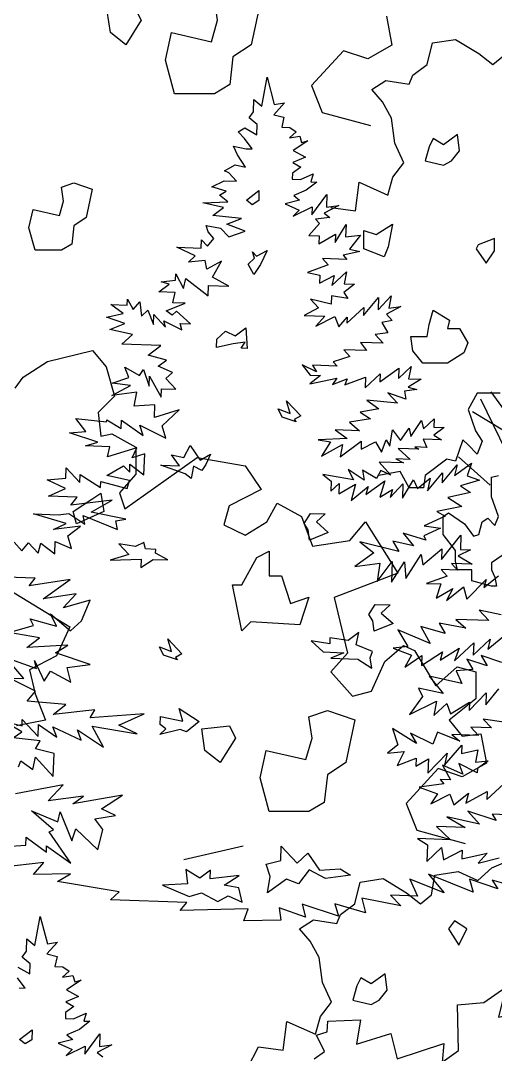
# Model space of a CAD drawing. Header units: inches. Extents: x -11 to 128, y 7 to 56.
# Drawn here: x 20.344 to 20.619, y 23.257 to 23.857 of the extents above; entities that cross this region are included whole.
import ezdxf

# ---------------------------------------------------------------- set-up
doc = ezdxf.new("R2010")
doc.units = ezdxf.units.IN
doc.header["$MEASUREMENT"] = 0
doc.layers.add('CAY', color=94, linetype='Continuous')
doc.layers.add('CAY-3', color=61, linetype='Continuous')
picture_1 = doc.add_image_def('image1.jpg', size_in_pixel=(1680, 1093))

# ---------------------------------------------------------------- blocks, each defined once
blk = doc.blocks.new('A$C76451831')
at = {"layer": 'CAY'}
for p, q in [((1479.9, 1929.8), (1538.3, 1944)), ((1538.3, 1944), (1555.9, 1922.7)), ((1448.6, 1909.2), (1479.9, 1929.8)), ((1555.9, 1922.7), (1566.6, 1885)), ((1438, 1895), (1448.6, 1909.2)), ((1566.6, 1885), (1545.3, 1863.8)), ((1545.3, 1863.8), (1548.9, 1833.1)), ((1548.9, 1833.1), (1563, 1836)), ((1563, 1836), (1594.3, 1818.9)), ((1594.3, 1818.9), (1594.3, 1784.1)), ((1580.1, 1739.3), (1673.3, 1805.4)), ((1673.3, 1805.4), (1735.8, 1794.7)), ((1735.8, 1794.7), (1756.4, 1764.1)), ((1594.3, 1784.1), (1573, 1759.9)), ((1573, 1759.9), (1580.1, 1739.3)), ((1756.4, 1764.1), (1715.1, 1742.8)), ((1715.1, 1742.8), (1708.1, 1718.6)), ((1763.5, 1722.2), (1777.1, 1746.4)), ((1777.1, 1746.4), (1808.3, 1729.3)), ((1808.3, 1729.3), (1822.5, 1690.9)), ((1708.1, 1718.6), (1735.8, 1705.1)), ((1735.8, 1705.1), (1763.5, 1722.2)), ((1870.8, 1698), (1891.4, 1722.2)), ((1891.4, 1722.2), (1933.3, 1656.1)), ((1822.5, 1690.9), (1870.8, 1698)), ((1933.3, 1656.1), (1850.8, 1624.3)), ((1850.8, 1624.3), (1867.9, 1552.3)), ((1867.9, 1552.3), (1846.6, 1528.1)), ((1916.2, 1541.7), (1940.4, 1562.3)), ((1940.4, 1562.3), (1954.5, 1555.8)), ((1954.5, 1555.8), (1982.2, 1510.4)), ((1899.1, 1503.3), (1916.2, 1541.7)), ((1846.6, 1528.1), (1874.3, 1496.9)), ((1982.2, 1510.4), (2010, 1534.6)), ((2010, 1534.6), (2034.1, 1528.1)), ((2034.1, 1528.1), (2034.1, 1493.3)), ((1874.3, 1496.9), (1899.1, 1503.3)), ((2034.1, 1493.3), (1999.3, 1465.6)), ((1999.3, 1465.6), (2016.4, 1445)), ((2016.4, 1445), (2040.6, 1447.9)), ((2040.6, 1447.9), (2047.7, 1410.1)), ((2047.7, 1410.1), (2016.4, 1392.5)), ((1985.2, 1403.1), (1943.9, 1358.2)), ((2016.4, 1392.5), (1985.2, 1403.1)), ((1943.9, 1358.2), (1957.5, 1323.4)), ((1957.5, 1323.4), (2020, 1306.3)), ((1732.8, 1302.8), (1656.2, 1285.1)), ((4324.7, 1290.9), (4331.8, 1253.1)), ((4384.3, 1256.1), (4414.2, 1260.8)), ((4414.2, 1260.8), (4444.1, 1242.4)), ((4269.3, 1246.1), (4228, 1201.2)), ((4300.6, 1235.4), (4269.3, 1246.1)), ((4331.8, 1253.1), (4300.6, 1235.4)), ((4377.3, 1228.2), (4384.3, 1256.1)), ((4444.1, 1242.4), (4462.6, 1228.2)), ((4462.6, 1228.2), (4476.7, 1240)), ((4358.8, 1214.4), (4377.3, 1228.2)), ((4305.7, 1196), (4324.2, 1207.4)), ((4324.2, 1207.4), (4354.1, 1203)), ((4354.1, 1203), (4358.8, 1214.4)), ((4228, 1201.2), (4241.6, 1166.4)), ((4319.5, 1179.8), (4305.7, 1196)), ((4331.3, 1159), (4319.5, 1179.8)), ((4241.6, 1166.4), (4304.1, 1149.3)), ((4335.6, 1126.7), (4331.3, 1159)), ((4347.4, 1101.2), (4335.6, 1126.7)), ((4333.2, 1082.7), (4347.4, 1101.2)), ((4284.9, 1039.1), (4289.6, 1076)), ((4289.6, 1076), (4326.6, 1059.5)), ((4326.6, 1059.5), (4333.2, 1082.7)), ((4252.7, 1043.4), (4284.9, 1039.1)), ((4442.1, 803.1), (4430.3, 782.3)), ((4472, 803.1), (4442.1, 803.1)), ((4547.7, 684.5), (4460.2, 805.1)), ((4522.3, 639.8), (4446.8, 795.6)), ((4430.3, 782.3), (4439.8, 754.7)), ((4507, 736.3), (4436.2, 779.1)), ((4439.8, 754.7), (4448.8, 741)), ((4423.7, 742.9), (4414.2, 715.4)), ((4430.3, 736.3), (4423.7, 742.9)), ((4442.1, 724.5), (4430.3, 736.3)), ((4448.8, 741), (4442.1, 724.5)), ((4402.8, 717.8), (4374.9, 696.9)), ((4414.2, 715.4), (4402.8, 717.8)), ((4458.8, 684.4), (4417.8, 720.8)), ((4342.7, 701.7), (4314.8, 696.9)), ((4354.1, 680.8), (4342.7, 701.7)), ((4374.9, 696.9), (4372.6, 680.8)), ((4372.6, 680.8), (4354.1, 680.8)), ((3915.1, 501.1), (3898, 463.3)), ((3898, 463.3), (3863.2, 445.6)), ((3863.2, 445.6), (3870.3, 414.4)), ((3870.3, 414.4), (3883.8, 380.2)), ((3883.8, 380.2), (3846.1, 373.1))]:
    blk.add_line(p, q, dxfattribs=at)
for points in [[(4308.8, 2113.3), (4322.5, 2122.8), (4312, 2143.9), (4325.7, 2148.1), (4326.7, 2161.8), (4368.9, 2163.9), (4363.7, 2132.3), (4408, 2146), (4416.4, 2113.3), (4476.5, 2133.3), (4474.4, 2109.1), (4495.5, 2123.9), (4494.4, 2182.9), (4528.2, 2186.1), (4556.7, 2206.1), (4547.2, 2167.1), (4594.6, 2177.6), (4593.6, 2161.8), (4579.9, 2153.4), (4591.5, 2136.5), (4622.1, 2138.6), (4609.4, 2102.8)], [(1738.5, 1015.9), (1752.7, 1043.4), (1784.9, 1039.1), (1789.6, 1076), (1826.6, 1059.5), (1833.2, 1082.7), (1847.4, 1101.2), (1835.6, 1126.7), (1831.3, 1159), (1819.5, 1179.8), (1805.7, 1196), (1824.2, 1207.4), (1854.1, 1203), (1858.8, 1214.4), (1877.3, 1228.2), (1884.3, 1256.1), (1914.2, 1260.8), (1944.1, 1242.4), (1962.6, 1228.2), (1976.7, 1240), (1981, 1265.2), (2011.3, 1269.9), (2036.5, 1258.5), (2054.9, 1274.6), (2075.8, 1283.7)], [(1443.2, 1119.4), (1450.9, 1119.1), (1441, 1132.6)], [(1441.4, 1146.2), (1457, 1137.5), (1457.5, 1150.6), (1447.3, 1159.1), (1452.6, 1167.1), (1453.1, 1182.9), (1463.7, 1174.4), (1470.5, 1211.8), (1479.7, 1176.6), (1492.9, 1178.8), (1479.2, 1163.4), (1492.2, 1160.3), (1489.5, 1147.2), (1499.9, 1146.8), (1507.9, 1141.1), (1499.4, 1133.3), (1512.7, 1135.5), (1515.1, 1127.3), (1523.3, 1129.7), (1504.3, 1117.2), (1519.9, 1108.5), (1503.8, 1101.4), (1514, 1095.6), (1503.3, 1087.8), (1503, 1080.1), (1513.4, 1079.7), (1530, 1086.9), (1526.9, 1076.5), (1534.6, 1076.3), (1521.1, 1065.9), (1505, 1058.7), (1512.5, 1053), (1493.8, 1048.2), (1512, 1039.9), (1504.1, 1032), (1528.5, 1044.3), (1528.1, 1033.9), (1547.6, 1060), (1547.1, 1043.7), (1563, 1045.8), (1544.1, 1036.1), (1551.6, 1030.3)], [(3805.3, 215), (3858.5, 218.6), (3858.8, 229), (3884.9, 209.5), (3885.2, 217.6), (3916.5, 195.2), (3888.5, 236.1), (3894, 238.6), (3865.5, 263.2), (3899.8, 248.8), (3902.6, 261.9), (3917.6, 224.2), (3923.1, 239.9), (3951.6, 212.6), (3957.9, 238.7), (3947.6, 252.6), (3974.4, 257.1), (3956.2, 265.5), (3983.5, 283.1), (3919.2, 272.2), (3932.7, 282.1), (3887.2, 276), (3906.5, 296.7), (3844.9, 285.2)], [(3848.9, 320), (3851.8, 327.6), (3867.3, 316.6), (3870.6, 332.4), (3893.7, 307.5), (3894.8, 337), (3871, 343.2), (3876.8, 353.5), (3842, 357.4), (3853.2, 365.2), (3829.6, 379.1), (3853.4, 372.9), (3853.7, 381), (3874.2, 359), (3874.8, 374.8), (3898.2, 358.2), (3893.2, 371.5), (3929.8, 354.3), (3925.3, 367.6), (3958.9, 345.2), (3944, 372.4), (4002.2, 362.7), (3978.5, 373.9), (4011.2, 388.7), (3941.7, 383.4), (3947.5, 393.6), (3893.8, 387.8), (3910.1, 400.4), (3860, 404.8), (3870.8, 417.6), (3837, 434.6), (3855.6, 434), (3832.5, 461.5), (3871.9, 447), (3869.5, 457.5), (3882.2, 430.8), (3890.3, 443.7), (3916.6, 429.6), (3911.8, 448.3), (3941.4, 452.3), (3896.6, 467.5), (3912.8, 477.3), (3859.7, 474.2), (3876, 486.8), (3836.3, 493.6), (3868.4, 502.9), (3863.7, 511.2), (3897.8, 501.9), (3890.2, 518), (3916.2, 495.8), (3930.2, 508.9), (3941.6, 535.3), (3906.8, 525.6), (3923.3, 543.6), (3880.5, 537.4), (3915.8, 562.4), (3862.5, 553.9), (3870.5, 564), (3833.4, 565.3)], [(3843.1, 610.3), (3853.2, 599.5), (3861.7, 609.7), (3874.4, 596.1), (3877.5, 609.1), (3895.6, 595.3), (3896.2, 611.2), (3917.2, 602.3), (3912.8, 618.8), (3929.1, 631.3), (3894, 627.1), (3910.6, 634.7), (3868.4, 647.1), (3900.1, 646), (3913.8, 647.7), (3934.6, 633.9), (3932.3, 644.8), (3976.9, 627), (3974.6, 637.9), (3987.8, 640.2), (3942.8, 649.4), (3970.1, 664.8), (3916.4, 658.5), (3924.9, 668.7), (3887.8, 670), (3909.5, 680.1), (3885.8, 691.3), (3909.9, 693.2), (3910.4, 706.8), (3928.3, 687.6), (3928.7, 698), (3954.8, 681.2), (3955.1, 688.9), (3989.2, 680), (3992.3, 690.3), (3963.1, 696.8), (3984.8, 709.2), (3992.7, 701.2), (3993, 711.6), (4011.1, 697.8), (4012.1, 724.6), (3996, 719.7), (4001.9, 732.6), (3963.9, 720.8), (3967.1, 733.8), (3935.4, 734.9), (3951.4, 739.8), (3914.7, 752), (3936, 753.5), (3923, 770.3), (3962.8, 766.2), (3962.9, 768.9), (3981.5, 757.4), (3981.9, 768.2), (4010.2, 748.6), (4005.7, 761.9), (4039.5, 744.9), (4034.6, 760.9), (4056.7, 781.5), (4024.6, 771.7), (4025.2, 788), (3998.4, 786.2), (4001.7, 804.7), (3969.4, 800.4), (3993.9, 813.1), (3970, 816.2), (3991.5, 823.6), (3986.5, 837), (4005.2, 825.9), (4010.4, 833.9), (4017.9, 812.3), (4018.3, 825.4), (4033.2, 798.2), (4033.6, 809), (4052.2, 808.4), (4039.5, 822), (4047.9, 829.8), (4029.6, 838.2), (4040.3, 846), (4016.5, 852.2), (4032.8, 864.8), (3982.6, 866.6), (3996.2, 879.2), (3966.9, 885.7), (3986.2, 893.2), (3962.5, 901.7), (3984, 906.4), (3968.1, 917.8), (3989.3, 917.1), (3989.6, 924.8), (3997.3, 911.4), (4005.8, 921.5), (4007.9, 902.9), (4015.9, 910.7), (4023.4, 891.9), (4023.8, 905), (4039.1, 888.6), (4036.7, 896.9), (4060.3, 885.2), (4057.8, 893.4), (4071.4, 892.9), (4053.4, 909.4), (4047.8, 904.2), (4039.8, 909.9), (4064.2, 919.5), (4048.4, 920), (4051.5, 933.5), (4030.3, 934.3), (4043.8, 944.2), (4033.4, 947.3), (4052.1, 949.4), (4052.4, 957.5), (4062.1, 938.6), (4065.3, 951.6), (4094, 929.3), (4094.4, 942.4), (4120.7, 941.5), (4099.8, 953.1), (4111.4, 974), (4092.5, 963.8), (4090.1, 974.8), (4068.8, 972.8), (4077.2, 980.7), (4053.6, 991.9), (4085.3, 990.8), (4085.6, 1001.7), (4093.5, 993.3), (4101.6, 1003.4), (4094.2, 1011.8), (4091.7, 1020.1), (4110.2, 1016.7), (4120.7, 1005.5), (4142.2, 1012.9), (4118.5, 1021.8), (4137.3, 1028.9), (4100.3, 1032.9), (4113.8, 1043.3), (4087.3, 1049.2), (4119.5, 1050.8), (4109, 1059.4), (4117.3, 1064.5), (4098.9, 1070.1), (4115, 1077.7), (4130.9, 1077.2), (4120.8, 1088), (4115.5, 1090.9), (4128.9, 1098.6), (4142.4, 1095.4), (4132.1, 1111.6), (4127, 1122.6), (4143.2, 1119.4), (4150.9, 1119.1), (4141, 1132.6), (4133.1, 1141), (4141.4, 1146.2), (4157, 1137.5), (4157.5, 1150.6), (4147.3, 1159.1), (4152.6, 1167.1), (4153.1, 1182.9), (4163.7, 1174.4), (4170.5, 1211.8), (4179.7, 1176.6), (4192.9, 1178.8), (4179.2, 1163.4), (4192.2, 1160.3), (4189.5, 1147.2), (4199.9, 1146.8), (4207.9, 1141.1), (4199.4, 1133.3), (4212.7, 1135.5), (4215.1, 1127.3), (4223.3, 1129.7), (4204.3, 1117.2), (4219.9, 1108.5), (4203.8, 1101.4), (4214, 1095.6), (4203.3, 1087.8), (4203, 1080.1), (4213.4, 1079.7), (4230, 1086.9), (4226.9, 1076.5), (4234.6, 1076.3), (4221.1, 1065.9), (4205, 1058.7), (4212.5, 1053), (4193.8, 1048.2), (4212, 1039.9), (4204.1, 1032), (4228.5, 1044.3), (4228.1, 1033.9), (4247.6, 1060), (4247.1, 1043.7), (4263, 1045.8), (4244.1, 1036.1), (4251.6, 1030.3), (4232.9, 1028.3), (4238.2, 1022.7), (4224.5, 1007.3), (4237.6, 1006.8), (4237.3, 996.4), (4259, 1008.8), (4258.6, 997.9), (4272.6, 1021.5), (4272, 1005.6), (4291.1, 1007.7), (4276.9, 989.6), (4290.4, 986.4), (4268.9, 981.7), (4273.7, 976.1), (4242, 977.2), (4249.5, 969.2), (4222.8, 959.3), (4238.6, 956), (4238.2, 945.6), (4257.1, 955.4), (4254, 942.3), (4273.2, 960.2), (4269.9, 944.5), (4283.5, 944), (4269.5, 933.6), (4274.7, 925.7), (4253.5, 929.2), (4253.1, 918.3), (4226.6, 924.7), (4237.1, 913.4), (4218.2, 903.7), (4244.9, 902.7), (4233.5, 890), (4258, 902.3), (4263, 889), (4273.8, 901.7), (4273.5, 893.6), (4295.6, 914.1), (4295.2, 903.7), (4314.6, 927.1), (4314, 910.8), (4331, 929.2), (4327.7, 913), (4343.6, 915.2), (4324.7, 905.4), (4332.1, 897), (4318.9, 894.7), (4326.6, 881.3), (4310.2, 879.2), (4320.7, 867.9), (4291.3, 868.9), (4299.1, 858.2), (4269.6, 859.3), (4277.5, 850.8), (4256, 843.9), (4261.2, 838.3), (4229.1, 839.4), (4234.2, 831), (4215.9, 839.8), (4225.9, 826.3), (4239.5, 825.9), (4225.5, 815.5), (4260.6, 822.4), (4254.9, 814.4), (4273.8, 821.9), (4270.8, 813.9), (4297.8, 823.8), (4297.4, 810.2), (4316.6, 828.2), (4316.2, 817.7), (4340.9, 835.5), (4340.4, 822.3), (4356.8, 837.6), (4353.5, 821.9), (4369.8, 821.3), (4353.1, 811), (4363.9, 807.9), (4348, 805.8), (4349.9, 795.3), (4326.6, 803.8), (4339.3, 790.2), (4299.5, 794.3), (4315, 782.9), (4290.8, 778.7), (4304.1, 770.1), (4277.2, 765.6), (4290, 754.7), (4258.3, 755.8), (4273.8, 744.4), (4236.6, 743), (4252.3, 740.2), (4240.8, 721.6), (4268.1, 736.9), (4264.8, 720.7), (4292.2, 741.1), (4291.9, 730.6), (4310.8, 740.4), (4318.5, 727), (4324.5, 742.7), (4329.2, 734.8), (4332.6, 756), (4343, 742), (4354, 757.9), (4356.3, 747), (4370.2, 767.8), (4372.6, 757.3), (4386.6, 770), (4386.2, 759.1), (4399.3, 758.6), (4385.9, 748.7), (4396.1, 742.9), (4372.1, 743.7), (4377.2, 733.1), (4361.3, 733.7), (4366.6, 730.8), (4339.9, 731.7), (4355.3, 717.6), (4336.8, 718.2), (4347, 712.9), (4315.3, 714), (4330.6, 697.1), (4317.6, 703), (4311.9, 692.8), (4293.7, 703.8), (4295.9, 690.6), (4275.1, 704.5), (4282.3, 691.1), (4242.7, 697.9), (4253.3, 689.4), (4252.8, 676.3), (4263.6, 686.3), (4263.1, 673.2), (4284.9, 685.6), (4279.1, 664.5), (4301.1, 682.3), (4298, 672), (4322.6, 689.7), (4316.4, 668.6), (4332.6, 678.5), (4329.6, 668.1), (4346.1, 686.1), (4345.4, 667.6), (4359.8, 691.1), (4364.9, 680), (4381.2, 693.1), (4377.9, 676.9), (4397.3, 700.2), (4396.8, 687.1), (4416.2, 710.4), (4413, 696.9), (4434.9, 712.5), (4429.3, 696.4), (4445, 690.8), (4420.7, 683.5), (4433.6, 674.9), (4404.3, 668.2), (4422.5, 656.7), (4390.1, 650.1), (4400.8, 644.3), (4373.6, 631.7), (4394.8, 628.7), (4373.2, 618.6), (4375.7, 613), (4346.5, 622.2), (4359.6, 605.9), (4333, 611.8), (4340.7, 598.4), (4290.4, 611), (4308.5, 596.8), (4283.9, 579.1), (4316.2, 583.4), (4312.6, 559.5), (4332.1, 585.5), (4331.2, 558.8), (4348, 585), (4349.9, 563.6), (4369.6, 594.7), (4371.9, 581.4), (4396.6, 601.9), (4396.1, 588.3), (4421.2, 619.6), (4420.6, 601), (4433.7, 600.6), (4417.6, 593), (4435.8, 581.9), (4409.1, 582.8), (4416.9, 574.4), (4395.7, 575.2), (4403.5, 566.7), (4376.5, 557.2), (4395, 556.6), (4388.9, 538.2), (4410.7, 550.6), (4402.4, 535), (4424.3, 552.8), (4428.8, 536.8), (4453.7, 562.3), (4450.6, 551.9), (4469.7, 567.1)], [(4473.4, 516.7), (4444.6, 522.7), (4457.2, 509.1), (4414.7, 510.6), (4427.4, 499.2), (4393.2, 505.9), (4400.9, 492.5), (4369.1, 501.3), (4381.4, 479.5), (4339.5, 497.3), (4352.3, 475.6), (4333.6, 473.5), (4357.4, 464.5), (4348.7, 449), (4370.5, 464.1), (4370, 450.9), (4397.4, 468.6), (4394.3, 457.8), (4418.8, 473.3), (4412.8, 457.1), (4437.7, 480.3), (4437.1, 464.5), (4459.1, 485), (4455.9, 472), (4480.7, 492.4)], [(4473.9, 455), (4447.5, 464.1), (4455.2, 450.7), (4428.8, 459.3), (4436.5, 445.9), (4415.1, 443.9), (4422.2, 427.8), (4380, 437), (4398.2, 415), (4366.3, 421.6), (4371.3, 411), (4354.7, 387.5), (4389.7, 404.9), (4386.3, 386.4), (4402.7, 401.7), (4407.7, 388.4), (4432.3, 403.4), (4431.9, 392.6), (4454, 415.8), (4453.4, 400), (4470, 420.7)], [(4476.7, 377.8), (4450.1, 381.5), (4460.6, 370.2), (4433.8, 371.2), (4443.9, 360.4), (4409.5, 361.6), (4419.6, 353.1), (4391, 365), (4385, 349.3), (4356.1, 363.5), (4363.8, 350.1), (4332.7, 369.7), (4339.7, 348.2), (4326.2, 337.8), (4347.6, 339.7), (4338.8, 321.5), (4363.1, 331), (4362.7, 320.6), (4379, 330.5), (4378.3, 311.9), (4403.2, 337.8), (4400, 322), (4422.2, 348), (4421.8, 337.1), (4443.2, 341.8), (4440, 326.1), (4456.3, 327.8), (4442.4, 317.8), (4442.2, 312.4), (4418.6, 324.1), (4423.6, 310.3), (4397.2, 322.1), (4407.5, 303.2), (4394.3, 303.7), (4399.1, 298), (4367.2, 293.7), (4391, 285.2), (4382.3, 271.9), (4406.8, 284.6), (4411.8, 270.9), (4430.9, 286.1), (4427.7, 273), (4455, 287.9), (4454.6, 277.5), (4476.6, 298.1)], [(4480.6, 258), (4461.6, 258.7), (4466.8, 250.4), (4430.1, 262.5), (4445.3, 245.7), (4403.1, 255.3), (4426.6, 241.3), (4389.5, 242.6), (4407.5, 225.7), (4364.9, 227.2), (4377.8, 219), (4377, 197.7), (4396.2, 215.6), (4398.4, 199.7), (4422.9, 212), (4422.5, 201.1), (4454.9, 208.2), (4443.6, 195.4), (4470.5, 202.2)], [(4482.5, 167.3), (4461.4, 173.5), (4469.1, 162.3), (4432.4, 174.5), (4436.8, 158), (4379.2, 181.3), (4399.6, 157), (4354.9, 174.5), (4365, 152.8), (4330.2, 154), (4343.3, 140), (4292.9, 149.9), (4297.7, 131.1), (4258.2, 142.9), (4262.6, 126.9), (4215.6, 142.2), (4220, 125.7), (4186, 137.8), (4188.1, 121.8), (4140.1, 120.8), (4146.1, 136.4), (4058.1, 134.1), (4066.6, 144.6), (3967.9, 148.1), (3979.1, 158.1), (3899.4, 171.8), (3916.1, 181.6), (3868, 180.6), (3881.7, 196.4), (3828.5, 190.1)], [(4474.4, 593.1), (4460.6, 583.7), (4460.6, 574.6), (4464.9, 565.2), (4467.3, 553.8), (4460.6, 553.8), (4435.1, 560.5), (4435.1, 574.6), (4416.6, 574.6), (4414.2, 586), (4414.2, 599.8), (4398.1, 620.6), (4398.1, 643.8), (4405.2, 648.6), (4425.6, 634.4), (4437.4, 618.3), (4444.1, 620.6), (4448.8, 636.8), (4455.9, 641.5), (4464.9, 632), (4469.6, 643.8), (4460.6, 669), (4460.6, 694.6), (4469.6, 696.9)]]:
    blk.add_lwpolyline(points, dxfattribs=at)
for points in [[(1537.1, 1751.5), (1548.9, 1759.4), (1552.9, 1735.6), (1517.3, 1719.8), (1513.3, 1735.6)], [(1750.8, 1676.2), (1766.7, 1684.2), (1766.7, 1652.5), (1782.5, 1652.5), (1794.4, 1616.8), (1818.1, 1624.8), (1806.3, 1589.1), (1742.9, 1593.1), (1731.1, 1581.2), (1719.2, 1640.6), (1731.1, 1640.6)], [(1754.8, 1391.1), (1762.7, 1426.7), (1814.2, 1414.8), (1822.1, 1442.6), (1818.1, 1470.3), (1841.9, 1478.2), (1877.5, 1466.3), (1865.7, 1410.9), (1841.9, 1395), (1837.9, 1359.4), (1818.1, 1347.5), (1766.7, 1347.5)], [(1683.5, 1426.7), (1679.6, 1454.5), (1715.2, 1458.4), (1723.1, 1442.6), (1703.3, 1410.9)], [(4038.9, 1234.1), (4046.9, 1269.7), (4098.3, 1257.8), (4106.2, 1285.6), (4102.3, 1313.3), (4126, 1321.2), (4161.7, 1309.3), (4149.8, 1253.9), (4126, 1238), (4122.1, 1202.4), (4102.3, 1190.5), (4050.8, 1190.5)], [(3967.7, 1269.7), (3963.7, 1297.4), (3999.3, 1301.4), (4007.3, 1285.6), (3987.5, 1253.9)], [(2022.5, 1195.9), (2006.6, 1206.4), (1998.7, 1195.9), (2011.9, 1174.8)], [(1919.5, 1116.7), (1916.9, 1137.8), (1898.4, 1124.6), (1885.2, 1132.5), (1880, 1122), (1874.7, 1103.5), (1898.4, 1098.2), (1909, 1103.5)], [(4419.5, 1116.7), (4416.9, 1137.8), (4398.4, 1124.6), (4385.2, 1132.5), (4380, 1122), (4374.7, 1103.5), (4398.4, 1098.2), (4409, 1103.5)], [(3862.3, 1017), (3867.6, 1040.8), (3901.9, 1032.9), (3907.2, 1051.4), (3904.5, 1069.8), (3920.4, 1075.1), (3944.1, 1067.2), (3936.2, 1030.2), (3920.4, 1019.7), (3917.7, 995.9), (3904.5, 988), (3870.2, 988)], [(1443.6, 1052.7), (1459.9, 1065.3), (1459.5, 1052.2), (1451.1, 1047)], [(4143.6, 1052.7), (4159.9, 1065.3), (4159.5, 1052.2), (4151.1, 1047)], [(4295.5, 989.9), (4295.5, 1013.7), (4311.3, 1008.4), (4332.5, 1021.6), (4327.2, 992.6), (4321.9, 979.4)], [(4443.3, 995.2), (4440.7, 989.9), (4453.9, 971.5), (4464.4, 987.3), (4464.4, 1003.1)], [(4145.7, 970.1), (4154.1, 978), (4151.7, 985.8), (4156.9, 980.2), (4170.4, 987.9), (4162, 969.6), (4153.4, 956.7)], [(4403.7, 887), (4419.5, 887), (4430.1, 868.5), (4424.8, 855.3), (4403.7, 842.1), (4372, 842.1), (4358.8, 857.9), (4356.2, 876.4), (4377.3, 876.4), (4380, 892.2), (4385.2, 910.7), (4406.4, 897.5)], [(4144.6, 860.9), (4136.9, 861.2), (4142.2, 869.2), (4126.3, 867), (4104.8, 862.3), (4105.2, 873.2), (4116.4, 883.2), (4129.3, 877.3), (4142.8, 887.7)], [(4208.2, 766.2), (4189.8, 772.3), (4184.7, 782.9), (4200.4, 776.9), (4195.5, 793.4), (4213.9, 773.7), (4205.6, 769)], [(4064.6, 698.7), (4032.9, 710.2), (4056.9, 709.4), (4046.9, 723.3), (4062.7, 720.1), (4070.9, 735.6), (4083.8, 716.6), (4097.3, 724.3), (4091.3, 710.9), (4086.1, 703.4), (4075.4, 708.7), (4072.1, 693)], [(4223.4, 626.6), (4218.2, 634.5), (4226.4, 647.8), (4245.4, 647.1), (4234.2, 636.7), (4249.6, 623), (4225.2, 612.9)], [(4013.2, 601.7), (4010.8, 609.9), (4000.2, 604.8), (3978.6, 608.3), (3991.7, 594.7), (3967.4, 587.4), (4007.3, 588.7), (4006.9, 577.9), (4023.2, 588.2), (4042.2, 587.5), (4026.2, 596.2), (4026.3, 601.2)], [(4307.3, 508.9), (4302.2, 516.8), (4310.3, 530.1), (4329.4, 529.4), (4318.1, 518.9), (4333.5, 505.2), (4309.1, 495.2)], [(4054.6, 458.4), (4036.2, 464.5), (4031.1, 475.1), (4046.8, 469.1), (4041.9, 485.6), (4060.3, 465.9), (4052, 461.2)], [(4303.8, 461), (4306.8, 469), (4285.8, 477.9), (4289, 493.7), (4275.1, 483.3), (4251.6, 486.8), (4251.4, 479.1), (4227.5, 482.7), (4242.8, 468.5), (4269.5, 467.6), (4253, 460.5), (4287.8, 459.2), (4306, 447.7)], [(4032, 374.8), (4032.4, 385.2), (4061.2, 379.2), (4056.8, 395.2), (4082.5, 378.5), (4066.1, 365.4), (4058.1, 368.4), (4031.6, 361.7), (4039.5, 369.1)], [(4174.2, 178.1), (4169.4, 194.1), (4188.1, 198.9), (4188.8, 217.4), (4209.3, 195.4), (4222.9, 208.1), (4238.4, 186.2), (4264.8, 188), (4278.1, 179.9), (4245.8, 175.6), (4224.8, 186.7), (4211.1, 168.6), (4195.4, 174.6), (4170.8, 156.9)], [(4138.2, 144.9), (4133.9, 163.6), (4114.9, 167), (4134.4, 179.5), (4096.7, 175.3), (4097, 186.2), (4083.5, 175.8), (4065.4, 187.3), (4067.4, 168.6), (4035.2, 167), (4069.6, 152.2), (4085.6, 157.1), (4106.5, 146), (4119.9, 153.2)]]:
    blk.add_lwpolyline(points, close=True, dxfattribs=at)
at = {"layer": 'CAY-3'}
blk.add_line((3829.8, 553.3), (3915.1, 501.1), dxfattribs=at)

msp = doc.modelspace()

# ---------------------------------------------------------------- block references
at = {"layer": 'CAY', "xscale": 0.0004489089019145984, "yscale": 0.0004489089019145984, "zscale": 0.0004489089019145984}
for p in [(18.61455, 23.27991), (19.69482, 22.79263), (18.5797, 22.30535)]:
    msp.add_blockref('A$C76451831', p, dxfattribs=at)

# ---------------------------------------------------------------- pictures from other files: only their frames are drawn
image = msp.add_image(picture_1, insert=(12.49661, 7.37723), size_in_units=(74.4025, 48.40591))
image.dxf.flags = 6

doc.saveas('drawing.dxf')
